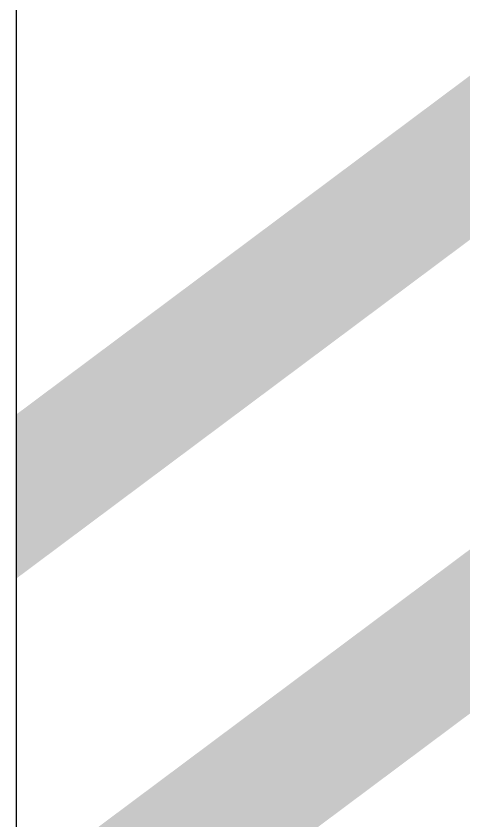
# Model space of a CAD drawing. Header units: millimetres. Extents: x 2822564 to 2991989, y -324396 to -253399.
# Drawn here: x 2894207 to 2899612, y -306260 to -296539 of the extents above; entities that cross this region are included whole.
import ezdxf

# ---------------------------------------------------------------- set-up
doc = ezdxf.new("R2010")
doc.units = ezdxf.units.MM

msp = doc.modelspace()

# ---------------------------------------------------------------- hatches: boundary and pattern name
at = {"ltscale": 0.5, "true_color": 0xf26722}
h = msp.add_hatch(color=30, dxfattribs=at)
h.dxf.hatch_style = 1
h.paths.add_polyline_path([(2902218.1, -290278.2), (2900730.9, -291389.5), (2899763.1, -291389.5), (2899763.1, -292112.7), (2894206.5, -296264.9), (2894206.5, -294283.1), (2899565.9, -290278.2)])
h.paths.add_polyline_path([(2899763.1, -297200.2), (2899763.1, -299182.1), (2894206.5, -303334.3), (2894206.5, -301352.4)])
h.paths.add_polyline_path([(2899763.1, -302922.8), (2899763.1, -304904.7), (2894206.5, -309056.9), (2894206.5, -307075)])
h.paths.add_polyline_path([(2899763.1, -307716.1), (2899763.1, -311285.6), (2894206.5, -315437.8), (2894206.5, -311868.3)])
h.paths.add_polyline_path([(2917385.5, -290278.2), (2915898.3, -291389.5), (2918550.5, -291389.5), (2920037.7, -290278.2)])
h.paths.add_polyline_path([(2909727.3, -290278.2), (2908240.1, -291389.5), (2910892.3, -291389.5), (2912379.5, -290278.2)])
h.paths.add_polyline_path([(2940882, -316283.5), (2939770.6, -317113.9), (2939770.6, -318839.1), (2937461.9, -318839.1), (2930025.9, -324395.7), (2932678.2, -324395.7), (2940882, -318265.4)])
h = msp.add_hatch(color=30, dxfattribs=at)
h.dxf.hatch_style = 1
h.paths.add_polyline_path([(2902218.1, -290278.2), (2900730.9, -291389.5), (2899763.1, -291389.5), (2899763.1, -292112.7), (2894206.5, -296264.9), (2894206.5, -294283.1), (2899565.9, -290278.2)])
h.paths.add_polyline_path([(2899763.1, -297200.2), (2899763.1, -299182.1), (2894206.5, -303334.3), (2894206.5, -301352.4)])
h.paths.add_polyline_path([(2899763.1, -302922.8), (2899763.1, -304904.7), (2894206.5, -309056.9), (2894206.5, -307075)])
h.paths.add_polyline_path([(2899763.1, -307716.1), (2899763.1, -311285.6), (2894206.5, -315437.8), (2894206.5, -311868.3)])
h.paths.add_polyline_path([(2917385.5, -290278.2), (2915898.3, -291389.5), (2918550.5, -291389.5), (2920037.7, -290278.2)])
h.paths.add_polyline_path([(2909727.3, -290278.2), (2908240.1, -291389.5), (2910892.3, -291389.5), (2912379.5, -290278.2)])
h.paths.add_polyline_path([(2940882, -316283.5), (2939770.6, -317113.9), (2939770.6, -318839.1), (2937461.9, -318839.1), (2930025.9, -324395.7), (2932678.2, -324395.7), (2940882, -318265.4)])

# ---------------------------------------------------------------- linework, layer by layer
at = {"color": 150, "ltscale": 0.5}
msp.add_lwpolyline([(2940882, -290278.2), (2894206.5, -290278.2), (2894206.5, -324395.7), (2940882, -324395.7)], close=True, dxfattribs=at)
msp.add_lwpolyline([(2940882, -290278.2), (2894206.5, -290278.2), (2894206.5, -324395.7), (2940882, -324395.7)], close=True, dxfattribs=at)

doc.saveas('drawing.dxf')
